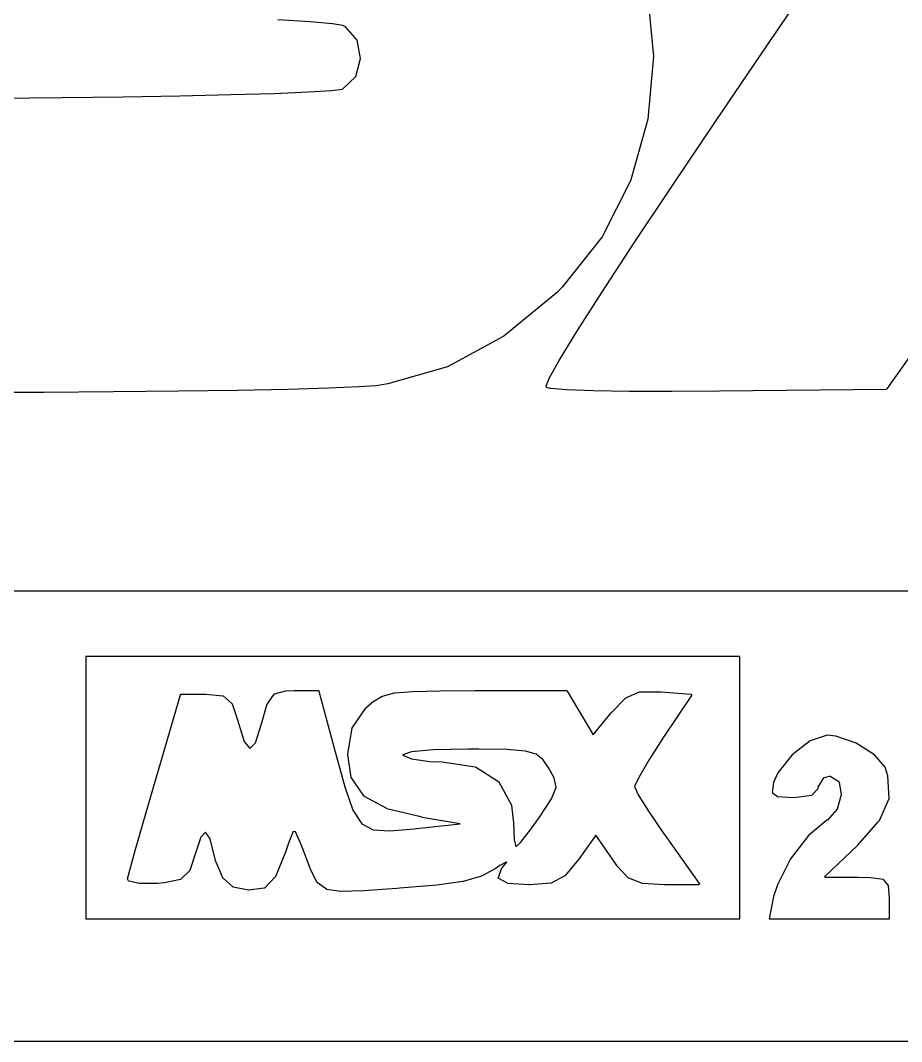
# Model space of a CAD drawing. Extents: x 125.2 to 205.2, y -134.4 to -54.5.
# Drawn here: x 137.31 to 142.54, y -80.16 to -74.1 of the extents above; entities that cross this region are included whole.
import ezdxf

# ---------------------------------------------------------------- set-up
doc = ezdxf.new("R2010")
doc.units = 0
doc.header["$MEASUREMENT"] = 0
doc.layers.add('BLACK', color=7, linetype='CONTINUOUS')

msp = doc.modelspace()

# ---------------------------------------------------------------- linework, layer by layer
at = {"layer": 'Black'}
for p, q in [((141.735, -74.256), (142.063, -73.775)), ((141.031, -73.9399), (141.066, -74.312)), ((139.027, -74.108), (138.835, -74.0952)), ((139.16, -74.1197), (139.027, -74.108)), ((139.221, -74.1296), (139.16, -74.1197)), ((139.237, -74.1376), (139.221, -74.1296)), ((139.306, -74.2165), (139.237, -74.1376)), ((139.326, -74.3253), (139.306, -74.2165)), ((141.438, -74.6936), (141.735, -74.256)), ((141.735, -74.256), (141.735, -74.256)), ((141.735, -74.256), (141.735, -74.256)), ((139.297, -74.4327), (139.326, -74.3253)), ((141.066, -74.3129), (141.033, -74.6852)), ((141.066, -74.312), (141.066, -74.3124)), ((141.066, -74.3124), (141.066, -74.3129)), ((139.219, -74.5074), (139.297, -74.4327)), ((138.555, -74.5393), (138.812, -74.5318)), ((138.812, -74.5318), (139.016, -74.5238)), ((139.016, -74.5238), (139.154, -74.5156)), ((139.154, -74.5156), (139.219, -74.5076)), ((139.219, -74.5076), (139.219, -74.5074)), ((135.963, -74.5714), (137.554, -74.5561)), ((137.554, -74.5561), (137.916, -74.5518)), ((137.554, -74.5561), (137.554, -74.5561)), ((137.916, -74.5518), (138.253, -74.5461)), ((137.916, -74.5518), (137.916, -74.5518)), ((138.253, -74.5461), (138.555, -74.5393)), ((138.253, -74.5461), (138.253, -74.5461)), ((141.033, -74.6861), (140.932, -75.0463)), ((141.033, -74.6852), (141.033, -74.6857)), ((141.033, -74.6857), (141.033, -74.6861)), ((141.175, -75.0846), (141.438, -74.6936)), ((141.438, -74.6936), (141.438, -74.6936)), ((141.438, -74.6936), (141.438, -74.6936)), ((140.931, -75.0472), (140.762, -75.383)), ((140.932, -75.0463), (140.931, -75.0468)), ((140.931, -75.0468), (140.931, -75.0472)), ((140.948, -75.4257), (141.175, -75.0846)), ((141.175, -75.0846), (141.175, -75.0846)), ((141.175, -75.0846), (141.175, -75.0846)), ((140.761, -75.3838), (140.524, -75.6827)), ((140.76, -75.7137), (140.948, -75.4257)), ((140.762, -75.3834), (140.761, -75.3838)), ((140.762, -75.383), (140.762, -75.3834)), ((140.948, -75.4257), (140.948, -75.4257)), ((140.948, -75.4257), (140.948, -75.4257)), ((140.524, -75.6831), (140.497, -75.7094)), ((140.524, -75.6827), (140.524, -75.6829)), ((140.524, -75.6829), (140.524, -75.6831)), ((140.497, -75.7097), (140.178, -75.973)), ((140.497, -75.7094), (140.497, -75.7095)), ((140.497, -75.7095), (140.497, -75.7097)), ((140.611, -75.9455), (140.76, -75.7138)), ((140.76, -75.7138), (140.76, -75.7137)), ((140.76, -75.7138), (140.76, -75.7138)), ((142.719, -75.909), (142.452, -76.2875)), ((140.178, -75.9735), (139.843, -76.1551)), ((140.178, -75.973), (140.178, -75.9732)), ((140.178, -75.9732), (140.178, -75.9735)), ((140.505, -76.1178), (140.611, -75.9456)), ((140.611, -75.9456), (140.611, -75.9455)), ((140.611, -75.9455), (140.611, -75.9455)), ((139.842, -76.1555), (139.488, -76.2573)), ((139.843, -76.1552), (139.842, -76.1555)), ((139.843, -76.1551), (139.843, -76.1552)), ((140.444, -76.2274), (140.505, -76.118)), ((140.505, -76.1179), (140.505, -76.1178)), ((140.505, -76.118), (140.505, -76.1179)), ((140.429, -76.2718), (140.444, -76.2283)), ((140.444, -76.2279), (140.444, -76.2274)), ((140.444, -76.2283), (140.444, -76.2279)), ((138.894, -76.2898), (138.594, -76.2958)), ((139.138, -76.2831), (138.894, -76.2898)), ((138.894, -76.2898), (138.894, -76.2898)), ((138.894, -76.2898), (138.894, -76.2898)), ((139.315, -76.2757), (139.138, -76.2831)), ((139.138, -76.2831), (139.138, -76.2831)), ((139.138, -76.2831), (139.138, -76.2831)), ((139.316, -76.2757), (139.315, -76.2757)), ((139.418, -76.2679), (139.316, -76.2757)), ((139.316, -76.2757), (139.316, -76.2757)), ((139.488, -76.2574), (139.418, -76.2679)), ((139.418, -76.2679), (139.418, -76.2679)), ((139.418, -76.2679), (139.418, -76.2679)), ((139.488, -76.2573), (139.488, -76.2573)), ((139.488, -76.2573), (139.488, -76.2574)), ((140.429, -76.2723), (140.429, -76.2718)), ((140.429, -76.2729), (140.429, -76.2723)), ((140.429, -76.2732), (140.429, -76.2729)), ((140.429, -76.2735), (140.429, -76.2732)), ((140.429, -76.274), (140.429, -76.2735)), ((140.429, -76.2746), (140.429, -76.274)), ((140.429, -76.2749), (140.429, -76.2746)), ((140.429, -76.2752), (140.429, -76.2749)), ((140.429, -76.2757), (140.429, -76.2752)), ((140.43, -76.2762), (140.429, -76.2757)), ((140.43, -76.2764), (140.43, -76.2762)), ((140.43, -76.2767), (140.43, -76.2764)), ((140.43, -76.277), (140.43, -76.2767)), ((140.431, -76.2774), (140.43, -76.277)), ((140.431, -76.2775), (140.431, -76.2774)), ((140.431, -76.2777), (140.431, -76.2775)), ((140.432, -76.2779), (140.431, -76.2777)), ((140.432, -76.2782), (140.432, -76.2779)), ((140.453, -76.2839), (140.432, -76.2782)), ((140.454, -76.2839), (140.453, -76.2839)), ((140.454, -76.284), (140.454, -76.2839)), ((140.549, -76.2921), (140.454, -76.284)), ((142.448, -76.2897), (141.458, -76.301)), ((142.449, -76.2895), (142.448, -76.2896)), ((142.448, -76.2896), (142.448, -76.2897)), ((142.45, -76.2893), (142.449, -76.2894)), ((142.449, -76.2894), (142.449, -76.2895)), ((142.451, -76.2888), (142.45, -76.289)), ((142.45, -76.289), (142.45, -76.2893)), ((142.452, -76.2875), (142.451, -76.288)), ((142.451, -76.288), (142.451, -76.2885)), ((142.451, -76.2885), (142.451, -76.2886)), ((142.451, -76.2886), (142.451, -76.2888)), ((137.444, -76.3077), (137.009, -76.3092)), ((137.859, -76.3049), (137.444, -76.3077)), ((137.444, -76.3077), (137.444, -76.3077)), ((137.444, -76.3077), (137.444, -76.3077)), ((138.245, -76.3009), (137.859, -76.3049)), ((137.859, -76.3049), (137.859, -76.3049)), ((137.859, -76.3049), (137.859, -76.3049)), ((138.593, -76.2958), (138.245, -76.3009)), ((138.245, -76.3009), (138.245, -76.3009)), ((138.245, -76.3009), (138.245, -76.3009)), ((138.594, -76.2958), (138.593, -76.2958)), ((138.593, -76.2958), (138.593, -76.2958)), ((140.709, -76.2981), (140.549, -76.2921)), ((140.549, -76.2921), (140.549, -76.2921)), ((140.549, -76.2921), (140.549, -76.2921)), ((140.71, -76.2981), (140.709, -76.2981)), ((140.709, -76.2981), (140.709, -76.2981)), ((140.922, -76.3018), (140.71, -76.2981)), ((140.923, -76.3018), (140.922, -76.3018)), ((141.176, -76.3029), (140.923, -76.3018)), ((140.923, -76.3018), (140.923, -76.3018)), ((141.458, -76.301), (141.176, -76.3029)), ((141.176, -76.3029), (141.176, -76.3029)), ((141.176, -76.3029), (141.176, -76.3029)), ((141.458, -76.301), (141.458, -76.301)), ((141.458, -76.301), (141.458, -76.301)), ((127.195, -77.4862), (148.352, -77.4862)), ((137.694, -77.8772), (137.694, -79.4335)), ((141.579, -77.8772), (137.694, -77.8772)), ((141.579, -79.4335), (141.579, -77.8772)), ((138.101, -78.6328), (138.256, -78.1036)), ((138.256, -78.1025), (138.257, -78.1023)), ((138.256, -78.1031), (138.256, -78.1025)), ((138.256, -78.1036), (138.256, -78.1031)), ((138.257, -78.1012), (138.258, -78.101)), ((138.257, -78.1016), (138.257, -78.1012)), ((138.257, -78.102), (138.257, -78.1016)), ((138.257, -78.1023), (138.257, -78.102)), ((138.258, -78.1006), (138.259, -78.1003)), ((138.258, -78.1008), (138.258, -78.1006)), ((138.258, -78.101), (138.258, -78.1008)), ((138.259, -78.1003), (138.259, -78.1001)), ((138.259, -78.1001), (138.26, -78.1001)), ((138.259, -78.1003), (138.259, -78.1003)), ((138.26, -78.1001), (138.261, -78.1)), ((138.261, -78.1), (138.406, -78.1)), ((138.406, -78.1), (138.406, -78.1)), ((138.406, -78.1), (138.407, -78.1)), ((138.407, -78.1), (138.507, -78.1095)), ((138.507, -78.1095), (138.508, -78.1097)), ((138.508, -78.1097), (138.508, -78.1098)), ((138.508, -78.1098), (138.508, -78.1099)), ((138.508, -78.1099), (138.509, -78.11)), ((138.509, -78.11), (138.509, -78.1104)), ((138.773, -78.1566), (138.812, -78.0999)), ((138.812, -78.0999), (138.813, -78.0994)), ((138.812, -78.0999), (138.812, -78.0999)), ((138.812, -78.0999), (138.812, -78.0999)), ((138.813, -78.0994), (138.814, -78.0987)), ((138.814, -78.0984), (138.815, -78.0979)), ((138.814, -78.0987), (138.814, -78.0984)), ((138.814, -78.0987), (138.814, -78.0987)), ((138.814, -78.0987), (138.814, -78.0987)), ((138.815, -78.0979), (138.882, -78.0802)), ((138.815, -78.0979), (138.815, -78.0979)), ((138.815, -78.0979), (138.815, -78.0979)), ((138.882, -78.0801), (138.883, -78.08)), ((138.882, -78.0802), (138.882, -78.0801)), ((138.883, -78.08), (138.932, -78.0788)), ((138.932, -78.0788), (138.933, -78.0788)), ((138.933, -78.0788), (138.933, -78.0788)), ((138.933, -78.0788), (139.074, -78.0788)), ((139.074, -78.0788), (139.075, -78.0789)), ((139.075, -78.0789), (139.075, -78.079)), ((139.075, -78.079), (139.076, -78.0791)), ((139.076, -78.0791), (139.076, -78.0791)), ((139.076, -78.0791), (139.076, -78.0795)), ((139.076, -78.0795), (139.077, -78.0797)), ((139.077, -78.0797), (139.077, -78.0799)), ((139.077, -78.0799), (139.077, -78.08)), ((139.077, -78.08), (139.078, -78.0805)), ((139.078, -78.0805), (139.078, -78.081)), ((139.078, -78.081), (139.078, -78.0812)), ((139.078, -78.0812), (139.078, -78.0813)), ((139.078, -78.0813), (139.079, -78.0819)), ((139.079, -78.0819), (139.079, -78.0825)), ((139.079, -78.0825), (139.176, -78.4426)), ((139.456, -78.111), (139.528, -78.093)), ((139.528, -78.093), (139.529, -78.0929)), ((139.528, -78.093), (139.528, -78.093)), ((139.529, -78.0929), (139.637, -78.0833)), ((139.637, -78.0833), (139.799, -78.0795)), ((139.637, -78.0833), (139.637, -78.0833)), ((139.637, -78.0833), (139.637, -78.0833)), ((139.799, -78.0795), (140.006, -78.0788)), ((139.799, -78.0795), (139.799, -78.0795)), ((139.799, -78.0795), (139.799, -78.0795)), ((140.006, -78.0788), (140.006, -78.0788)), ((140.006, -78.0788), (140.006, -78.0788)), ((140.006, -78.0788), (140.55, -78.0788)), ((140.55, -78.0788), (140.55, -78.0788)), ((140.55, -78.0788), (140.55, -78.079)), ((140.55, -78.079), (140.551, -78.0791)), ((140.551, -78.0791), (140.551, -78.0791)), ((140.551, -78.0791), (140.551, -78.0791)), ((140.551, -78.0791), (140.552, -78.0796)), ((140.552, -78.0796), (140.553, -78.08)), ((140.553, -78.08), (140.553, -78.08)), ((140.553, -78.08), (140.553, -78.08)), ((140.553, -78.08), (140.553, -78.0807)), ((140.553, -78.0807), (140.554, -78.0813)), ((140.554, -78.0813), (140.633, -78.2149)), ((140.901, -78.1217), (140.984, -78.0867)), ((140.984, -78.0866), (140.985, -78.0865)), ((140.984, -78.0867), (140.984, -78.0866)), ((140.984, -78.0867), (140.984, -78.0867)), ((140.985, -78.0865), (140.985, -78.0863)), ((140.985, -78.0863), (140.986, -78.0863)), ((140.986, -78.0863), (140.986, -78.0863)), ((140.986, -78.0863), (141.109, -78.0865)), ((141.109, -78.0865), (141.109, -78.0866)), ((141.109, -78.0866), (141.109, -78.0865)), ((141.109, -78.0865), (141.288, -78.1)), ((141.292, -78.1078), (141.122, -78.3617)), ((141.288, -78.1), (141.289, -78.1002)), ((141.289, -78.1002), (141.29, -78.1004)), ((141.29, -78.1004), (141.29, -78.1004)), ((141.29, -78.1004), (141.29, -78.1004)), ((141.29, -78.1004), (141.29, -78.1009)), ((141.29, -78.1009), (141.291, -78.1014)), ((141.291, -78.1014), (141.291, -78.1014)), ((141.291, -78.1014), (141.291, -78.1014)), ((141.291, -78.1014), (141.291, -78.1021)), ((141.291, -78.1021), (141.292, -78.1028)), ((141.292, -78.1028), (141.292, -78.1028)), ((141.292, -78.1028), (141.292, -78.1028)), ((141.292, -78.1028), (141.292, -78.1036)), ((141.292, -78.1036), (141.292, -78.1044)), ((141.292, -78.1044), (141.292, -78.1045)), ((141.292, -78.1045), (141.292, -78.1045)), ((141.292, -78.1045), (141.292, -78.1053)), ((141.292, -78.1053), (141.292, -78.1062)), ((141.292, -78.1062), (141.292, -78.1062)), ((141.292, -78.1062), (141.292, -78.1062)), ((141.292, -78.1062), (141.292, -78.107)), ((141.292, -78.107), (141.292, -78.1078)), ((138.509, -78.1104), (138.51, -78.1107)), ((138.51, -78.1107), (138.561, -78.156)), ((138.561, -78.156), (138.562, -78.1564)), ((138.562, -78.1564), (138.562, -78.1567)), ((138.562, -78.1567), (138.562, -78.157)), ((138.562, -78.157), (138.563, -78.1574)), ((138.563, -78.1574), (138.563, -78.1578)), ((138.563, -78.1578), (138.563, -78.1582)), ((138.563, -78.1582), (138.594, -78.2516)), ((138.738, -78.2756), (138.772, -78.158)), ((138.772, -78.1573), (138.773, -78.1566)), ((138.772, -78.158), (138.772, -78.1573)), ((139.356, -78.184), (139.403, -78.1413)), ((139.403, -78.1413), (139.404, -78.141)), ((139.404, -78.1406), (139.455, -78.1115)), ((139.404, -78.141), (139.404, -78.1406)), ((139.455, -78.1115), (139.456, -78.1113)), ((139.456, -78.1113), (139.456, -78.111)), ((140.815, -78.2111), (140.899, -78.1229)), ((140.899, -78.1227), (140.9, -78.1223)), ((140.899, -78.1228), (140.899, -78.1227)), ((140.899, -78.1229), (140.899, -78.1228)), ((140.9, -78.1223), (140.901, -78.1219)), ((140.901, -78.1218), (140.901, -78.1217)), ((140.901, -78.1219), (140.901, -78.1218)), ((139.278, -78.2973), (139.355, -78.1849)), ((139.355, -78.1849), (139.356, -78.1845)), ((139.356, -78.1845), (139.356, -78.184)), ((140.633, -78.2149), (140.708, -78.3423)), ((140.708, -78.3423), (140.815, -78.2114)), ((140.815, -78.2113), (140.815, -78.2111)), ((140.815, -78.2114), (140.815, -78.2113)), ((138.594, -78.2516), (138.594, -78.2516)), ((138.594, -78.2516), (138.594, -78.2517)), ((138.594, -78.2517), (138.635, -78.3811)), ((138.701, -78.39), (138.738, -78.2756)), ((139.251, -78.4555), (139.277, -78.2994)), ((139.277, -78.2976), (139.278, -78.2973)), ((139.277, -78.2977), (139.277, -78.2976)), ((139.277, -78.2983), (139.277, -78.2977)), ((139.277, -78.2989), (139.277, -78.2983)), ((139.277, -78.2991), (139.277, -78.2989)), ((139.277, -78.2994), (139.277, -78.2991)), ((142.097, -78.3429), (141.996, -78.3763)), ((142.149, -78.3489), (142.097, -78.3429)), ((142.271, -78.3919), (142.149, -78.3489)), ((138.635, -78.3811), (138.669, -78.4225)), ((138.669, -78.4225), (138.701, -78.39)), ((141.122, -78.3617), (141.039, -78.4912)), ((141.996, -78.3763), (141.889, -78.46)), ((142.38, -78.4598), (142.271, -78.3919)), ((139.176, -78.4426), (139.233, -78.6505)), ((139.251, -78.4563), (139.251, -78.4555)), ((139.251, -78.4571), (139.251, -78.4563)), ((139.251, -78.4577), (139.251, -78.4571)), ((139.271, -78.5946), (139.251, -78.4577)), ((139.628, -78.4431), (139.578, -78.4605)), ((139.578, -78.4605), (139.578, -78.4616)), ((139.578, -78.4616), (139.629, -78.4844)), ((139.758, -78.4315), (139.628, -78.4431)), ((139.963, -78.4275), (139.758, -78.4315)), ((140.028, -78.4275), (139.963, -78.4275)), ((140.197, -78.4295), (140.028, -78.4275)), ((140.305, -78.4376), (140.197, -78.4295)), ((140.369, -78.4557), (140.305, -78.4376)), ((140.409, -78.488), (140.369, -78.4557)), ((141.889, -78.46), (141.805, -78.5678)), ((142.442, -78.5327), (142.38, -78.4598)), ((139.629, -78.4844), (139.737, -78.4996)), ((139.737, -78.4996), (139.81, -78.5022)), ((139.81, -78.5022), (139.811, -78.5022)), ((139.811, -78.5022), (139.811, -78.5022)), ((139.811, -78.5022), (140.007, -78.5318)), ((140.007, -78.5318), (140.007, -78.5318)), ((140.007, -78.5318), (140.008, -78.5318)), ((140.008, -78.5318), (140.008, -78.5321)), ((140.008, -78.5321), (140.009, -78.5323)), ((140.009, -78.5323), (140.009, -78.5324)), ((140.009, -78.5324), (140.009, -78.5325)), ((140.009, -78.5325), (140.146, -78.6186)), ((140.444, -78.5395), (140.409, -78.488)), ((141.039, -78.4912), (140.979, -78.5942)), ((142.459, -78.5843), (142.442, -78.5327)), ((139.271, -78.5948), (139.271, -78.5946)), ((139.271, -78.5951), (139.271, -78.5948)), ((139.271, -78.5956), (139.271, -78.5951)), ((140.476, -78.5973), (140.444, -78.5395)), ((140.979, -78.5942), (140.954, -78.6492)), ((141.805, -78.5678), (141.78, -78.625)), ((142.08, -78.5952), (142.081, -78.5951)), ((142.08, -78.5953), (142.08, -78.5952)), ((142.081, -78.5948), (142.082, -78.5945)), ((142.081, -78.5951), (142.081, -78.5948)), ((142.082, -78.5944), (142.112, -78.587)), ((142.082, -78.5945), (142.082, -78.5944)), ((142.082, -78.5944), (142.082, -78.5944)), ((142.112, -78.587), (142.112, -78.5869)), ((142.112, -78.5869), (142.113, -78.5869)), ((142.112, -78.587), (142.112, -78.587)), ((142.113, -78.5869), (142.114, -78.5869)), ((142.114, -78.5869), (142.114, -78.5869)), ((142.114, -78.5869), (142.114, -78.5869)), ((142.114, -78.5869), (142.115, -78.5872)), ((142.115, -78.5872), (142.115, -78.5873)), ((142.115, -78.5873), (142.115, -78.5875)), ((142.115, -78.5875), (142.116, -78.5876)), ((142.116, -78.5876), (142.167, -78.6193)), ((142.466, -78.7188), (142.459, -78.5843)), ((138.091, -78.6671), (138.101, -78.6328)), ((138.101, -78.6328), (138.101, -78.6328)), ((139.233, -78.6505), (139.281, -78.7888)), ((139.271, -78.5962), (139.271, -78.5956)), ((139.272, -78.5964), (139.271, -78.5962)), ((139.272, -78.5966), (139.272, -78.5964)), ((139.345, -78.7036), (139.272, -78.5966)), ((140.146, -78.6186), (140.147, -78.6189)), ((140.147, -78.6189), (140.147, -78.6191)), ((140.147, -78.6191), (140.147, -78.6195)), ((140.147, -78.6195), (140.148, -78.6198)), ((140.148, -78.6198), (140.148, -78.6202)), ((140.148, -78.6202), (140.148, -78.6205)), ((140.148, -78.6205), (140.222, -78.7593)), ((140.46, -78.7218), (140.487, -78.654)), ((140.487, -78.654), (140.476, -78.5973)), ((140.954, -78.6492), (140.976, -78.6974)), ((141.78, -78.625), (141.771, -78.6847)), ((142.044, -78.661), (142.045, -78.655)), ((142.045, -78.6527), (142.079, -78.5966)), ((142.045, -78.6531), (142.045, -78.6527)), ((142.045, -78.6533), (142.045, -78.6531)), ((142.045, -78.6539), (142.045, -78.6533)), ((142.045, -78.6544), (142.045, -78.6539)), ((142.045, -78.6547), (142.045, -78.6544)), ((142.045, -78.655), (142.045, -78.6547)), ((142.079, -78.5963), (142.08, -78.5958)), ((142.079, -78.5965), (142.079, -78.5963)), ((142.079, -78.5966), (142.079, -78.5965)), ((142.08, -78.5958), (142.08, -78.5953)), ((142.167, -78.6193), (142.167, -78.6196)), ((142.167, -78.6196), (142.167, -78.6198)), ((142.167, -78.6198), (142.167, -78.6201)), ((142.167, -78.6201), (142.168, -78.6205)), ((142.168, -78.6205), (142.168, -78.6208)), ((142.168, -78.6208), (142.168, -78.6211)), ((142.168, -78.6211), (142.168, -78.6216)), ((142.168, -78.6216), (142.169, -78.622)), ((142.169, -78.622), (142.169, -78.6224)), ((142.169, -78.6224), (142.169, -78.6227)), ((142.169, -78.6227), (142.181, -78.6966)), ((138.034, -78.8638), (138.091, -78.6671)), ((138.091, -78.6671), (138.091, -78.6671)), ((138.091, -78.6671), (138.091, -78.6671)), ((139.345, -78.7038), (139.345, -78.7036)), ((139.345, -78.7041), (139.345, -78.7038)), ((139.345, -78.7044), (139.345, -78.7041)), ((139.346, -78.7048), (139.345, -78.7044)), ((139.346, -78.705), (139.346, -78.7048)), ((139.346, -78.7052), (139.346, -78.705)), ((139.482, -78.7799), (139.346, -78.7052)), ((140.976, -78.6974), (141.037, -78.7957)), ((141.771, -78.6847), (141.803, -78.7086)), ((141.803, -78.7086), (141.898, -78.7138)), ((141.898, -78.7138), (142.007, -78.7008)), ((142.007, -78.7008), (142.044, -78.661)), ((142.181, -78.6988), (142.157, -78.7829)), ((142.181, -78.6966), (142.181, -78.6968)), ((142.181, -78.6968), (142.181, -78.6971)), ((142.181, -78.6971), (142.181, -78.6977)), ((142.181, -78.6977), (142.181, -78.6984)), ((142.181, -78.6984), (142.181, -78.6986)), ((142.181, -78.6986), (142.181, -78.6988)), ((140.222, -78.7593), (140.222, -78.7594)), ((140.222, -78.7594), (140.222, -78.7594)), ((140.222, -78.7594), (140.222, -78.7602)), ((140.222, -78.7602), (140.222, -78.761)), ((140.222, -78.761), (140.222, -78.761)), ((140.222, -78.761), (140.222, -78.7611)), ((140.222, -78.7611), (140.234, -78.8645)), ((140.388, -78.8304), (140.46, -78.7218)), ((142.408, -78.8504), (142.466, -78.7188)), ((139.281, -78.7888), (139.333, -78.8694)), ((139.483, -78.7801), (139.482, -78.7799)), ((139.483, -78.7803), (139.483, -78.7801)), ((139.692, -78.8314), (139.483, -78.7803)), ((139.692, -78.8315), (139.692, -78.8314)), ((139.692, -78.8314), (139.692, -78.8314)), ((139.918, -78.8697), (139.692, -78.8315)), ((140.34, -78.8989), (140.388, -78.8304)), ((141.037, -78.7957), (141.124, -78.9239)), ((142.156, -78.7849), (142.099, -78.8473)), ((142.157, -78.7845), (142.156, -78.7847)), ((142.156, -78.7847), (142.156, -78.7849)), ((142.157, -78.7829), (142.157, -78.7832)), ((142.157, -78.7832), (142.157, -78.7835)), ((142.157, -78.7835), (142.157, -78.784)), ((142.157, -78.784), (142.157, -78.7845)), ((137.987, -79.0285), (138.034, -78.8638)), ((138.034, -78.8638), (138.034, -78.8638)), ((138.034, -78.8638), (138.034, -78.8638)), ((139.333, -78.8694), (139.401, -78.9062)), ((139.645, -78.8993), (139.658, -78.8978)), ((139.658, -78.8978), (139.918, -78.8697)), ((140.234, -78.8645), (140.234, -78.8647)), ((140.234, -78.8647), (140.234, -78.8648)), ((140.234, -78.8648), (140.239, -78.9631)), ((142.096, -78.8491), (141.987, -78.9399)), ((142.098, -78.8483), (142.096, -78.8491)), ((142.099, -78.8473), (142.098, -78.8478)), ((142.098, -78.8478), (142.098, -78.8483)), ((142.278, -78.9978), (142.401, -78.8577)), ((142.401, -78.8577), (142.408, -78.8504)), ((138.378, -78.9491), (138.348, -79.0379)), ((138.405, -78.9196), (138.378, -78.9491)), ((138.432, -78.9598), (138.405, -78.9196)), ((138.926, -78.9158), (138.899, -78.9791)), ((138.94, -78.9168), (138.926, -78.9158)), ((138.966, -78.9753), (138.94, -78.9168)), ((139.401, -78.9062), (139.5, -78.9123)), ((139.5, -78.9123), (139.645, -78.8993)), ((140.277, -78.98), (140.34, -78.8989)), ((140.724, -78.9368), (140.622, -79.0803)), ((140.822, -79.08), (140.724, -78.9368)), ((141.124, -78.9239), (141.146, -78.954)), ((141.146, -78.954), (141.338, -79.2239)), ((141.987, -78.9399), (141.88, -79.0787)), ((138.465, -79.0879), (138.432, -78.9598)), ((138.899, -78.9791), (138.88, -79.0385)), ((138.986, -79.0289), (138.966, -78.9753)), ((140.239, -78.9631), (140.249, -79.0073)), ((140.249, -79.0073), (140.277, -78.98)), ((142.087, -79.1809), (142.278, -78.9978)), ((137.955, -79.1448), (137.987, -79.0285)), ((137.987, -79.0285), (137.987, -79.0285)), ((137.987, -79.0285), (137.987, -79.0285)), ((138.348, -79.038), (138.311, -79.1463)), ((138.348, -79.0379), (138.348, -79.0379)), ((138.348, -79.0379), (138.348, -79.038)), ((138.88, -79.0388), (138.823, -79.1791)), ((138.88, -79.0385), (138.88, -79.0387)), ((138.88, -79.0387), (138.88, -79.0388)), ((139.03, -79.1449), (138.986, -79.0289)), ((138.986, -79.0289), (138.986, -79.0289)), ((138.986, -79.0289), (138.986, -79.0289)), ((140.622, -79.0803), (140.622, -79.0805)), ((140.849, -79.1183), (140.822, -79.08)), ((140.822, -79.08), (140.822, -79.08)), ((140.822, -79.08), (140.822, -79.08)), ((141.88, -79.0787), (141.802, -79.2316)), ((138.466, -79.093), (138.465, -79.0879)), ((138.467, -79.0934), (138.466, -79.093)), ((138.467, -79.0938), (138.467, -79.0934)), ((138.508, -79.1915), (138.467, -79.0938)), ((140.126, -79.1371), (140.045, -79.1804)), ((140.154, -79.1184), (140.126, -79.1368)), ((140.126, -79.1368), (140.126, -79.1369)), ((140.126, -79.1369), (140.126, -79.1371)), ((140.146, -79.1879), (140.166, -79.1322)), ((140.194, -79.0963), (140.154, -79.1184)), ((140.166, -79.1314), (140.167, -79.1307)), ((140.166, -79.1322), (140.166, -79.1314)), ((140.166, -79.1322), (140.166, -79.1322)), ((140.166, -79.1322), (140.166, -79.1322)), ((140.167, -79.1307), (140.193, -79.0998)), ((140.167, -79.1307), (140.167, -79.1307)), ((140.167, -79.1307), (140.167, -79.1307)), ((140.193, -79.0998), (140.194, -79.0963)), ((140.622, -79.0806), (140.542, -79.1774)), ((140.622, -79.0805), (140.622, -79.0806)), ((140.849, -79.1186), (140.849, -79.1183)), ((140.849, -79.1189), (140.849, -79.1186)), ((140.917, -79.192), (140.849, -79.1189)), ((137.942, -79.1963), (137.955, -79.1449)), ((137.942, -79.1965), (137.942, -79.1963)), ((137.942, -79.1967), (137.942, -79.1965)), ((137.942, -79.1974), (137.942, -79.1967)), ((137.942, -79.198), (137.942, -79.1974)), ((137.942, -79.1982), (137.942, -79.198)), ((137.942, -79.1984), (137.942, -79.1982)), ((137.942, -79.1991), (137.942, -79.1984)), ((137.943, -79.1997), (137.942, -79.1991)), ((137.943, -79.1999), (137.943, -79.1997)), ((137.943, -79.2001), (137.943, -79.1999)), ((137.948, -79.2084), (137.943, -79.2001)), ((137.955, -79.1449), (137.955, -79.1448)), ((137.955, -79.1448), (137.955, -79.1448)), ((138.256, -79.2008), (138.161, -79.2203)), ((138.257, -79.2006), (138.256, -79.2008)), ((138.258, -79.2004), (138.257, -79.2006)), ((138.259, -79.1994), (138.258, -79.1998)), ((138.258, -79.1998), (138.258, -79.2002)), ((138.258, -79.2002), (138.258, -79.2003)), ((138.258, -79.2003), (138.258, -79.2004)), ((138.31, -79.1482), (138.259, -79.1994)), ((138.311, -79.1467), (138.31, -79.1472)), ((138.31, -79.1472), (138.31, -79.1478)), ((138.31, -79.1478), (138.31, -79.148)), ((138.31, -79.148), (138.31, -79.1482)), ((138.311, -79.1463), (138.311, -79.1465)), ((138.311, -79.1465), (138.311, -79.1467)), ((138.508, -79.1917), (138.508, -79.1915)), ((138.508, -79.1919), (138.508, -79.1917)), ((138.509, -79.1924), (138.508, -79.1919)), ((138.509, -79.1929), (138.509, -79.1924)), ((138.509, -79.1931), (138.509, -79.1929)), ((138.509, -79.1932), (138.509, -79.1931)), ((138.567, -79.2443), (138.509, -79.1932)), ((138.822, -79.1807), (138.758, -79.2503)), ((138.823, -79.1799), (138.822, -79.1806)), ((138.822, -79.1806), (138.822, -79.1806)), ((138.822, -79.1806), (138.822, -79.1807)), ((138.823, -79.1791), (138.823, -79.1792)), ((138.823, -79.1792), (138.823, -79.1792)), ((138.823, -79.1792), (138.823, -79.1799)), ((139.03, -79.1452), (139.03, -79.1449)), ((139.03, -79.1455), (139.03, -79.1452)), ((139.069, -79.2184), (139.03, -79.1455)), ((140.044, -79.1808), (139.935, -79.2118)), ((140.045, -79.1804), (140.044, -79.1805)), ((140.044, -79.1805), (140.044, -79.1808)), ((140.145, -79.1885), (140.146, -79.1879)), ((140.145, -79.1896), (140.145, -79.1885)), ((140.145, -79.1904), (140.145, -79.1896)), ((140.145, -79.1896), (140.145, -79.1896)), ((140.145, -79.1896), (140.145, -79.1896)), ((140.146, -79.1913), (140.145, -79.1904)), ((140.146, -79.1879), (140.146, -79.1879)), ((140.146, -79.1879), (140.146, -79.1879)), ((140.146, -79.1918), (140.146, -79.1913)), ((140.146, -79.1913), (140.146, -79.1913)), ((140.146, -79.1913), (140.146, -79.1913)), ((140.146, -79.1928), (140.146, -79.1918)), ((140.147, -79.1932), (140.146, -79.1928)), ((140.146, -79.1928), (140.146, -79.1928)), ((140.146, -79.1928), (140.146, -79.1928)), ((140.148, -79.1939), (140.147, -79.1932)), ((140.198, -79.2229), (140.148, -79.1939)), ((140.148, -79.1939), (140.148, -79.1939)), ((140.148, -79.1939), (140.148, -79.1939)), ((140.54, -79.1787), (140.458, -79.2215)), ((140.541, -79.1781), (140.54, -79.1785)), ((140.54, -79.1785), (140.54, -79.1786)), ((140.54, -79.1786), (140.54, -79.1787)), ((140.542, -79.1776), (140.541, -79.1781)), ((140.542, -79.1774), (140.542, -79.1775)), ((140.542, -79.1775), (140.542, -79.1776)), ((140.917, -79.1922), (140.917, -79.192)), ((140.917, -79.1924), (140.917, -79.1922)), ((140.918, -79.1927), (140.917, -79.1924)), ((140.918, -79.1931), (140.918, -79.1927)), ((140.919, -79.1932), (140.918, -79.1931)), ((140.919, -79.1933), (140.919, -79.1932)), ((141, -79.2245), (140.919, -79.1933)), ((142.085, -79.1836), (142.086, -79.183)), ((142.085, -79.1838), (142.085, -79.1836)), ((142.085, -79.184), (142.085, -79.1838)), ((142.085, -79.1847), (142.085, -79.184)), ((142.085, -79.1854), (142.085, -79.1847)), ((142.085, -79.1855), (142.085, -79.1854)), ((142.085, -79.1857), (142.085, -79.1855)), ((142.086, -79.1863), (142.085, -79.1857)), ((142.086, -79.1815), (142.087, -79.1809)), ((142.086, -79.182), (142.086, -79.1815)), ((142.086, -79.1822), (142.086, -79.182)), ((142.086, -79.1823), (142.086, -79.1822)), ((142.086, -79.183), (142.086, -79.1823)), ((142.086, -79.187), (142.086, -79.1863)), ((142.086, -79.1871), (142.086, -79.187)), ((142.086, -79.1873), (142.086, -79.1871)), ((142.087, -79.1878), (142.086, -79.1873)), ((142.087, -79.1883), (142.087, -79.1878)), ((142.087, -79.1884), (142.087, -79.1883)), ((142.087, -79.1885), (142.087, -79.1884)), ((142.088, -79.1888), (142.087, -79.1885)), ((142.089, -79.1892), (142.088, -79.1888)), ((142.089, -79.1893), (142.089, -79.1892)), ((142.089, -79.1892), (142.089, -79.1892)), ((142.09, -79.1894), (142.089, -79.1893)), ((142.09, -79.1895), (142.09, -79.1894)), ((142.282, -79.1895), (142.09, -79.1895)), ((142.354, -79.1902), (142.282, -79.1895)), ((142.433, -79.2012), (142.354, -79.1902)), ((142.462, -79.2355), (142.433, -79.2012)), ((137.948, -79.2086), (137.948, -79.2084)), ((137.948, -79.2089), (137.948, -79.2086)), ((137.948, -79.2093), (137.948, -79.2089)), ((137.949, -79.2097), (137.948, -79.2093)), ((137.949, -79.2099), (137.949, -79.2097)), ((137.949, -79.2101), (137.949, -79.2099)), ((137.95, -79.2103), (137.949, -79.2101)), ((137.95, -79.2106), (137.95, -79.2103)), ((137.951, -79.2106), (137.95, -79.2106)), ((137.951, -79.2107), (137.951, -79.2106)), ((138.011, -79.2243), (137.951, -79.2107)), ((138.012, -79.2243), (138.011, -79.2243)), ((138.12, -79.2237), (138.012, -79.2244)), ((138.012, -79.2244), (138.012, -79.2243)), ((138.161, -79.2203), (138.12, -79.2237)), ((138.12, -79.2237), (138.12, -79.2236)), ((138.12, -79.2236), (138.12, -79.2237)), ((138.161, -79.2203), (138.161, -79.2203)), ((138.161, -79.2203), (138.161, -79.2203)), ((138.567, -79.2445), (138.567, -79.2443)), ((138.568, -79.2448), (138.567, -79.2445)), ((138.568, -79.2449), (138.568, -79.2448)), ((138.569, -79.2452), (138.568, -79.2449)), ((138.569, -79.2453), (138.569, -79.2452)), ((138.569, -79.2454), (138.569, -79.2453)), ((138.66, -79.2638), (138.569, -79.2454)), ((138.754, -79.2518), (138.662, -79.2639)), ((138.755, -79.2516), (138.754, -79.2518)), ((138.754, -79.2518), (138.754, -79.2518)), ((138.754, -79.2518), (138.754, -79.2518)), ((138.754, -79.2518), (138.754, -79.2518)), ((138.756, -79.2513), (138.755, -79.2516)), ((138.757, -79.2508), (138.756, -79.2513)), ((138.756, -79.2513), (138.756, -79.2513)), ((138.756, -79.2513), (138.756, -79.2513)), ((138.758, -79.2503), (138.757, -79.2508)), ((139.069, -79.2186), (139.069, -79.2184)), ((139.07, -79.2188), (139.069, -79.2186)), ((139.07, -79.2193), (139.07, -79.2188)), ((139.07, -79.2198), (139.07, -79.2193)), ((139.071, -79.2199), (139.07, -79.2198)), ((139.071, -79.2201), (139.071, -79.2199)), ((139.123, -79.2585), (139.071, -79.2201)), ((139.124, -79.2586), (139.123, -79.2585)), ((139.124, -79.2588), (139.124, -79.2586)), ((139.124, -79.259), (139.124, -79.2588)), ((139.125, -79.2592), (139.124, -79.259)), ((139.125, -79.2593), (139.125, -79.2592)), ((139.126, -79.2594), (139.125, -79.2593)), ((139.209, -79.2719), (139.126, -79.2594)), ((139.542, -79.2536), (139.343, -79.2671)), ((139.56, -79.2524), (139.542, -79.2536)), ((139.542, -79.2536), (139.542, -79.2536)), ((139.78, -79.2346), (139.56, -79.2524)), ((139.56, -79.2524), (139.56, -79.2524)), ((139.56, -79.2524), (139.56, -79.2524)), ((139.934, -79.212), (139.78, -79.2346)), ((139.78, -79.2346), (139.78, -79.2346)), ((139.78, -79.2346), (139.78, -79.2346)), ((139.935, -79.2119), (139.934, -79.212)), ((139.935, -79.2118), (139.935, -79.2119)), ((140.199, -79.223), (140.198, -79.2229)), ((140.199, -79.2231), (140.199, -79.223)), ((140.199, -79.2233), (140.199, -79.2231)), ((140.2, -79.2235), (140.199, -79.2233)), ((140.2, -79.2235), (140.2, -79.2235)), ((140.2, -79.2235), (140.2, -79.2235)), ((140.328, -79.2318), (140.2, -79.2235)), ((140.332, -79.2318), (140.328, -79.2318)), ((140.328, -79.2318), (140.328, -79.2318)), ((140.328, -79.2318), (140.328, -79.2318)), ((140.456, -79.222), (140.332, -79.2318)), ((140.332, -79.2318), (140.332, -79.2318)), ((140.332, -79.2318), (140.332, -79.2318)), ((140.457, -79.222), (140.456, -79.222)), ((140.458, -79.2216), (140.457, -79.2218)), ((140.457, -79.2218), (140.457, -79.222)), ((140.457, -79.222), (140.457, -79.222)), ((140.458, -79.2215), (140.458, -79.2215)), ((140.458, -79.2215), (140.458, -79.2216)), ((141, -79.2247), (141, -79.2245)), ((141.001, -79.2249), (141, -79.2247)), ((141.131, -79.2315), (141.001, -79.2249)), ((141.334, -79.2318), (141.131, -79.2315)), ((141.131, -79.2315), (141.131, -79.2315)), ((141.131, -79.2315), (141.131, -79.2315)), ((141.335, -79.2318), (141.334, -79.2318)), ((141.334, -79.2318), (141.334, -79.2318)), ((141.336, -79.2315), (141.335, -79.2316)), ((141.335, -79.2316), (141.335, -79.2318)), ((141.337, -79.231), (141.336, -79.2313)), ((141.336, -79.2313), (141.336, -79.2314)), ((141.336, -79.2314), (141.336, -79.2315)), ((141.338, -79.2303), (141.337, -79.2305)), ((141.337, -79.2305), (141.337, -79.2307)), ((141.337, -79.2307), (141.337, -79.231)), ((141.338, -79.2239), (141.338, -79.2242)), ((141.338, -79.2242), (141.338, -79.2243)), ((141.338, -79.2243), (141.339, -79.2249)), ((141.339, -79.2291), (141.338, -79.2293)), ((141.338, -79.2293), (141.338, -79.2298)), ((141.338, -79.2298), (141.338, -79.2303)), ((141.339, -79.2249), (141.339, -79.2255)), ((141.339, -79.2255), (141.339, -79.2257)), ((141.339, -79.2257), (141.339, -79.226)), ((141.339, -79.226), (141.339, -79.2266)), ((141.339, -79.2266), (141.339, -79.2272)), ((141.339, -79.2272), (141.339, -79.2275)), ((141.339, -79.2275), (141.339, -79.2277)), ((141.339, -79.2277), (141.339, -79.2283)), ((141.339, -79.2283), (141.339, -79.2289)), ((141.339, -79.2289), (141.339, -79.2291)), ((141.802, -79.2316), (141.78, -79.3022)), ((142.468, -79.3117), (142.462, -79.2355)), ((138.661, -79.2638), (138.66, -79.2638)), ((138.662, -79.2639), (138.661, -79.2638)), ((139.21, -79.2719), (139.209, -79.2719)), ((139.343, -79.2671), (139.21, -79.2719)), ((139.21, -79.2719), (139.21, -79.2719)), ((139.343, -79.2671), (139.343, -79.2671)), ((139.343, -79.2671), (139.343, -79.2671)), ((141.78, -79.3022), (141.753, -79.4335)), ((142.468, -79.4335), (142.468, -79.3117)), ((137.694, -79.4335), (141.579, -79.4335)), ((141.753, -79.4335), (142.468, -79.4335)), ((149.034, -80.1632), (126.471, -80.1632))]:
    msp.add_line(p, q, dxfattribs=at)

doc.saveas('drawing.dxf')
